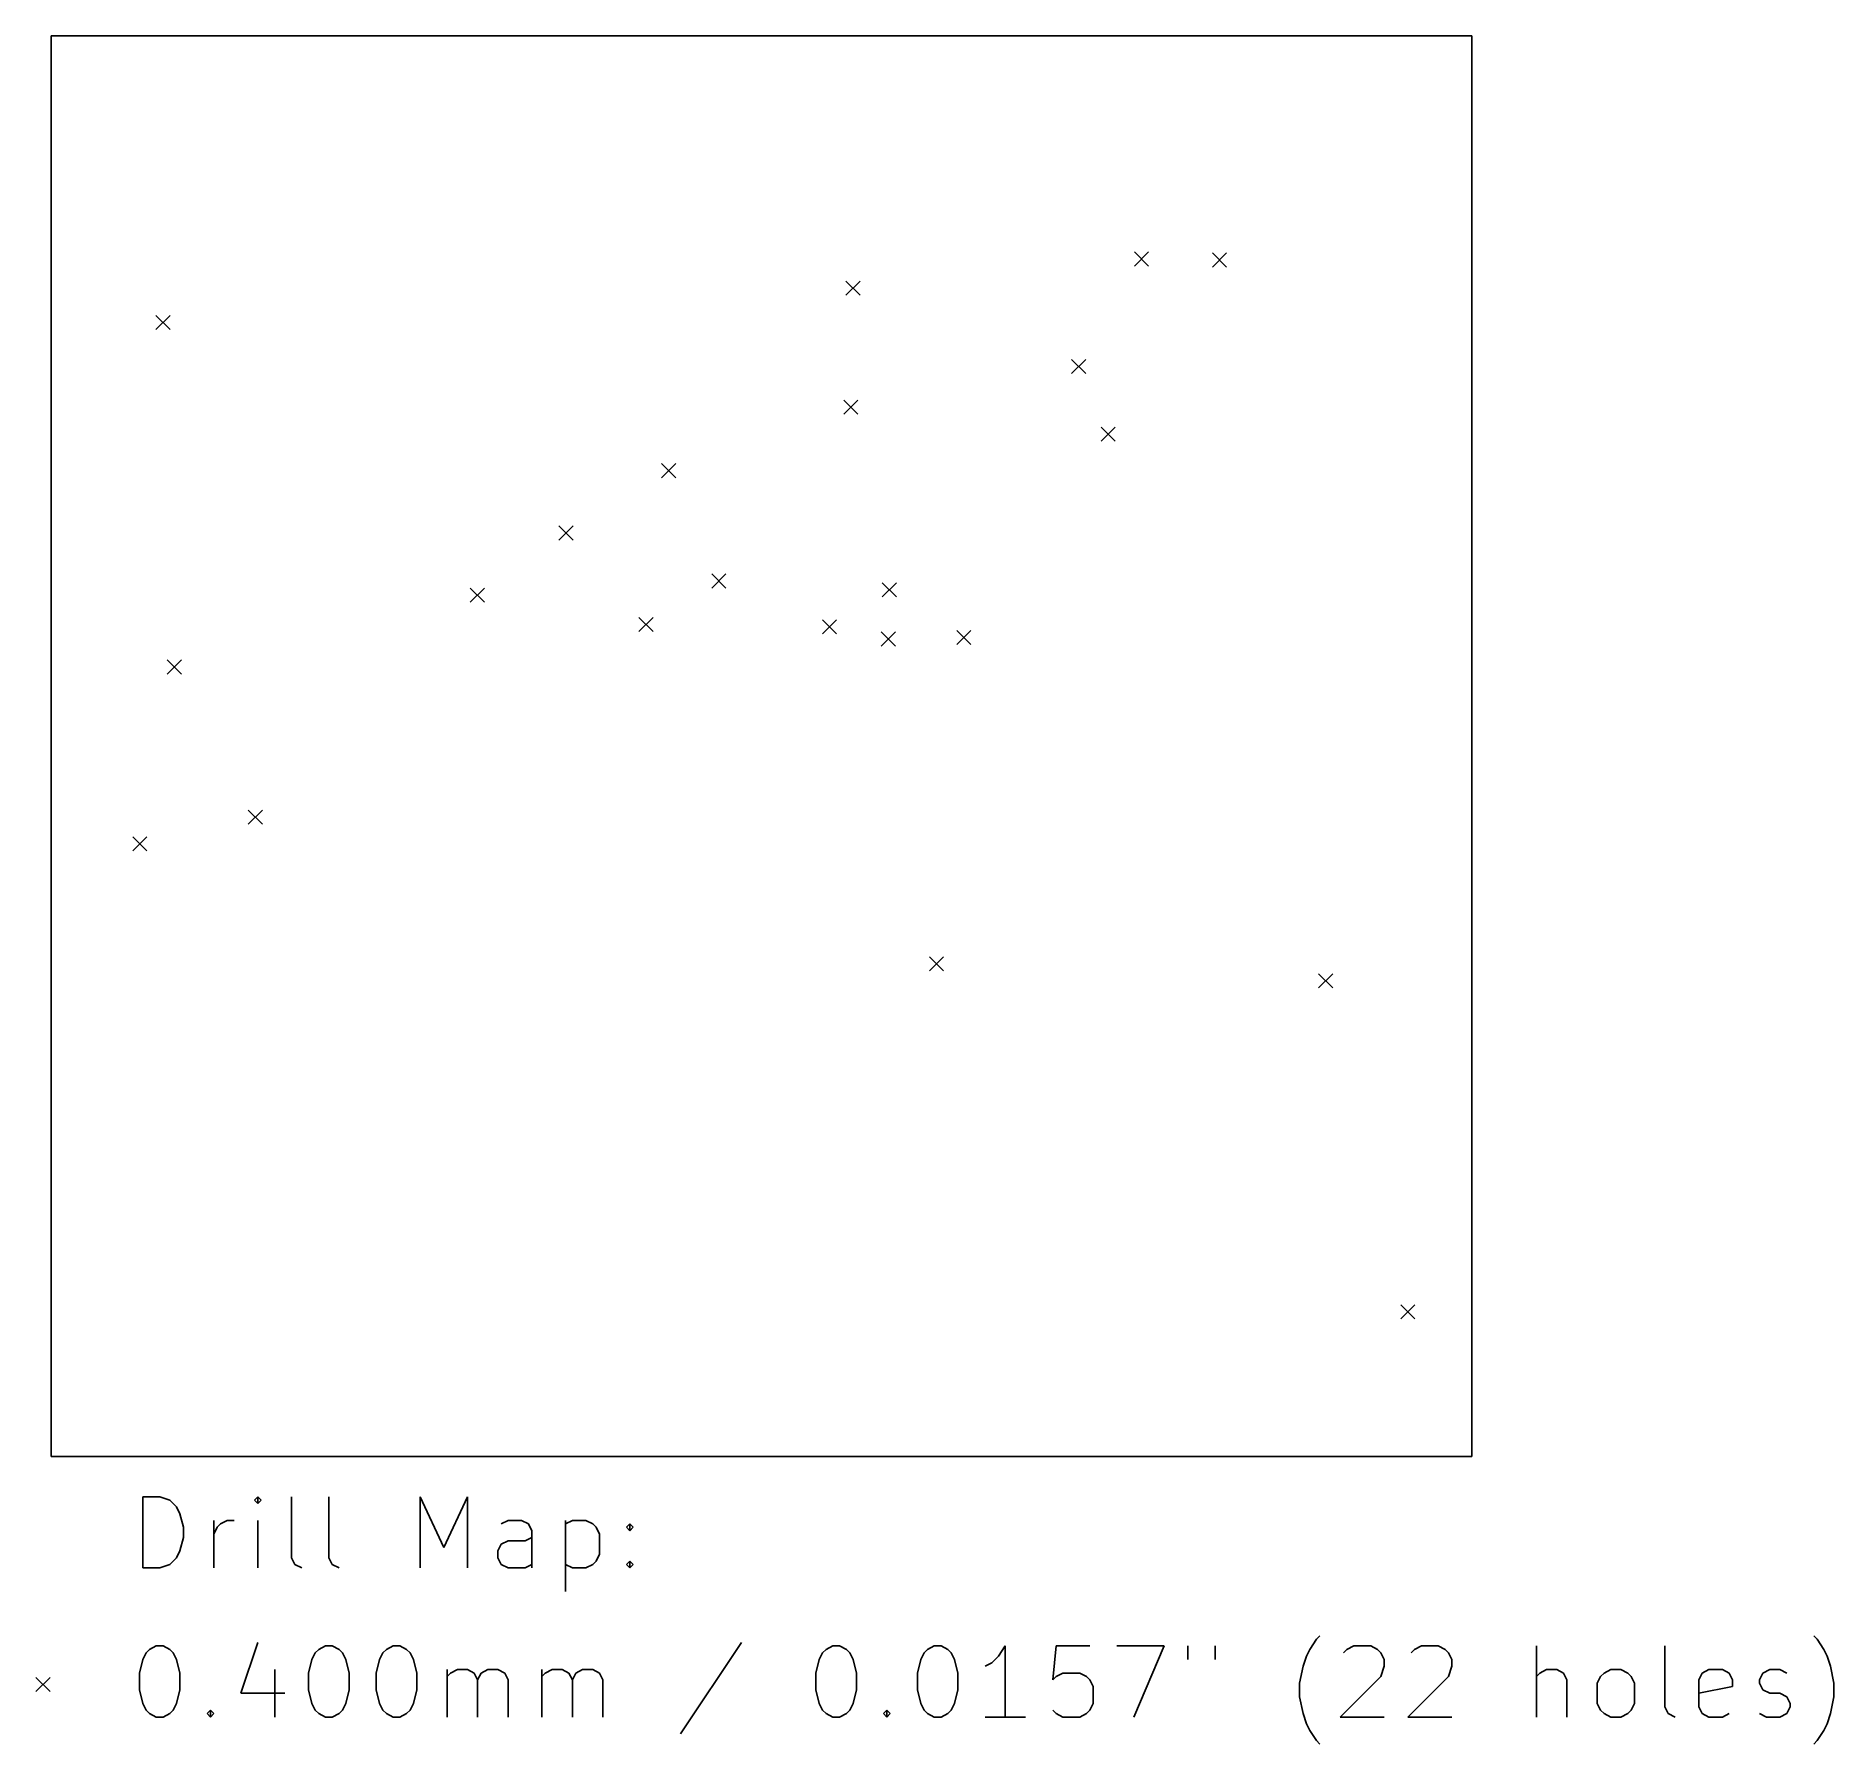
# Model space of a CAD drawing. Extents: x -0.02 to 1.98, y -0.32 to 1.57.
import ezdxf

# ---------------------------------------------------------------- set-up
doc = ezdxf.new("R2010")
doc.units = 0
doc.header["$MEASUREMENT"] = 0
doc.layers.add('BLACK', color=7, linetype='CONTINUOUS')

msp = doc.modelspace()

# ---------------------------------------------------------------- linework, layer by layer
at = {"layer": 'BLACK', "linetype": 'CONTINUOUS'}
for p, q in [((0, 1.5748), (1.5748, 1.5748)), ((0, 0), (0, 1.5748)), ((1.5748, 1.5748), (1.5748, 0)), ((1.201, 1.3353), (1.2167, 1.3195)), ((1.2167, 1.3353), (1.201, 1.3195)), ((1.2873, 1.3342), (1.3031, 1.3184)), ((1.3031, 1.3342), (1.2873, 1.3184)), ((0.8811, 1.3031), (0.8969, 1.2874)), ((0.8969, 1.3031), (0.8811, 1.2874)), ((0.1161, 1.265), (0.1319, 1.2492)), ((0.1319, 1.265), (0.1161, 1.2492)), ((1.1311, 1.2161), (1.1469, 1.2004)), ((1.1469, 1.2161), (1.1311, 1.2004)), ((0.8787, 1.1711), (0.8944, 1.1554)), ((0.8944, 1.1711), (0.8787, 1.1554)), ((1.164, 1.1411), (1.1797, 1.1254)), ((1.1797, 1.1411), (1.164, 1.1254)), ((0.6768, 1.1008), (0.6925, 1.085)), ((0.6925, 1.1008), (0.6768, 1.085)), ((0.563, 1.0315), (0.5787, 1.0157)), ((0.5787, 1.0315), (0.563, 1.0157)), ((0.7323, 0.9783), (0.748, 0.9626)), ((0.748, 0.9783), (0.7323, 0.9626)), ((0.4646, 0.9626), (0.4803, 0.9469)), ((0.4803, 0.9626), (0.4646, 0.9469)), ((0.9213, 0.9685), (0.937, 0.9528)), ((0.937, 0.9685), (0.9213, 0.9528)), ((0.6516, 0.9301), (0.6673, 0.9144)), ((0.6673, 0.9301), (0.6516, 0.9144)), ((0.8551, 0.9276), (0.8708, 0.9118)), ((0.8708, 0.9276), (0.8551, 0.9118)), ((0.9202, 0.9141), (0.9359, 0.8983)), ((0.9359, 0.9141), (0.9202, 0.8983)), ((1.0039, 0.9157), (1.0196, 0.9)), ((1.0196, 0.9157), (1.0039, 0.9)), ((0.1287, 0.8831), (0.1445, 0.8673)), ((0.1445, 0.8831), (0.1287, 0.8673)), ((0.2185, 0.7165), (0.2343, 0.7008)), ((0.2343, 0.7165), (0.2185, 0.7008)), ((0.0906, 0.687), (0.1063, 0.6713)), ((0.1063, 0.687), (0.0906, 0.6713)), ((0.9736, 0.5539), (0.9894, 0.5382)), ((0.9894, 0.5539), (0.9736, 0.5382)), ((1.4051, 0.535), (1.4209, 0.5193)), ((1.4209, 0.535), (1.4051, 0.5193)), ((1.4961, 0.1681), (1.5118, 0.1524)), ((1.5118, 0.1681), (1.4961, 0.1524)), ((1.5748, 0), (0, 0)), ((0.1017, -0.1236), (0.1017, -0.0449)), ((0.1017, -0.0449), (0.1204, -0.0449)), ((0.1204, -0.0449), (0.1317, -0.0486)), ((0.1317, -0.0486), (0.1392, -0.0561)), ((0.1392, -0.0561), (0.1429, -0.0636)), ((0.2292, -0.0449), (0.2254, -0.0486)), ((0.2254, -0.0486), (0.2292, -0.0524)), ((0.2329, -0.0486), (0.2292, -0.0449)), ((0.2292, -0.0449), (0.2292, -0.0524)), ((0.2292, -0.0524), (0.2329, -0.0486)), ((0.2667, -0.1124), (0.2667, -0.0449)), ((0.3079, -0.1124), (0.3079, -0.0449)), ((0.4091, -0.1236), (0.4091, -0.0449)), ((0.4091, -0.0449), (0.4354, -0.1011)), ((0.4354, -0.1011), (0.4616, -0.0449)), ((0.4616, -0.0449), (0.4616, -0.1236)), ((0.1429, -0.0636), (0.1467, -0.0786)), ((0.1467, -0.0786), (0.1467, -0.0899)), ((0.1804, -0.1236), (0.1804, -0.0711)), ((0.1804, -0.0861), (0.1842, -0.0786)), ((0.1842, -0.0786), (0.1879, -0.0749)), ((0.1879, -0.0749), (0.1954, -0.0711)), ((0.1954, -0.0711), (0.2029, -0.0711)), ((0.2292, -0.1236), (0.2292, -0.0711)), ((0.5066, -0.0711), (0.4991, -0.0749)), ((0.5216, -0.0711), (0.5066, -0.0711)), ((0.5291, -0.0749), (0.5216, -0.0711)), ((0.5329, -0.0824), (0.5291, -0.0749)), ((0.5704, -0.0711), (0.5704, -0.1499)), ((0.5704, -0.0749), (0.5779, -0.0711)), ((0.5779, -0.0711), (0.5929, -0.0711)), ((0.5929, -0.0711), (0.6004, -0.0749)), ((0.6004, -0.0749), (0.6041, -0.0786)), ((0.6041, -0.0786), (0.6079, -0.0861)), ((0.6379, -0.0786), (0.6416, -0.0749)), ((0.6416, -0.0824), (0.6379, -0.0786)), ((0.6416, -0.0749), (0.6454, -0.0786)), ((0.6416, -0.0749), (0.6416, -0.0824)), ((0.6454, -0.0786), (0.6416, -0.0824)), ((0.1467, -0.0899), (0.1429, -0.1049)), ((0.4954, -0.1049), (0.4991, -0.0974)), ((0.4991, -0.0974), (0.5066, -0.0936)), ((0.5066, -0.0936), (0.5254, -0.0936)), ((0.5254, -0.0936), (0.5329, -0.0899)), ((0.5329, -0.1236), (0.5329, -0.0824)), ((0.6079, -0.0861), (0.6079, -0.1086)), ((0.1392, -0.1124), (0.1317, -0.1199)), ((0.1429, -0.1049), (0.1392, -0.1124)), ((0.2704, -0.1199), (0.2667, -0.1124)), ((0.3117, -0.1199), (0.3079, -0.1124)), ((0.4954, -0.1124), (0.4954, -0.1049)), ((0.4991, -0.1199), (0.4954, -0.1124)), ((0.6041, -0.1161), (0.6004, -0.1199)), ((0.6079, -0.1086), (0.6041, -0.1161)), ((0.6379, -0.1199), (0.6416, -0.1161)), ((0.6416, -0.1161), (0.6454, -0.1199)), ((0.6416, -0.1161), (0.6416, -0.1236)), ((0.1204, -0.1236), (0.1017, -0.1236)), ((0.1317, -0.1199), (0.1204, -0.1236)), ((0.2779, -0.1236), (0.2704, -0.1199)), ((0.3192, -0.1236), (0.3117, -0.1199)), ((0.5066, -0.1236), (0.4991, -0.1199)), ((0.5254, -0.1236), (0.5066, -0.1236)), ((0.5329, -0.1199), (0.5254, -0.1236)), ((0.5779, -0.1236), (0.5704, -0.1199)), ((0.5929, -0.1236), (0.5779, -0.1236)), ((0.6004, -0.1199), (0.5929, -0.1236)), ((0.6416, -0.1236), (0.6379, -0.1199)), ((0.6454, -0.1199), (0.6416, -0.1236)), ((1.4028, -0.2027), (1.4065, -0.199)), ((1.9577, -0.2027), (1.954, -0.199)), ((0.1017, -0.2252), (0.1054, -0.2177)), ((0.1054, -0.2177), (0.1092, -0.214)), ((0.1092, -0.214), (0.1167, -0.2102)), ((0.1167, -0.2102), (0.1242, -0.2102)), ((0.1242, -0.2102), (0.1317, -0.214)), ((0.1317, -0.214), (0.1354, -0.2177)), ((0.1354, -0.2177), (0.1392, -0.2252)), ((0.2292, -0.2065), (0.2104, -0.2627)), ((0.2892, -0.2252), (0.2929, -0.2177)), ((0.2929, -0.2177), (0.2967, -0.214)), ((0.2967, -0.214), (0.3042, -0.2102)), ((0.3042, -0.2102), (0.3117, -0.2102)), ((0.3117, -0.2102), (0.3192, -0.214)), ((0.3192, -0.214), (0.3229, -0.2177)), ((0.3229, -0.2177), (0.3267, -0.2252)), ((0.3642, -0.2252), (0.3679, -0.2177)), ((0.3679, -0.2177), (0.3717, -0.214)), ((0.3717, -0.214), (0.3791, -0.2102)), ((0.3791, -0.2102), (0.3866, -0.2102)), ((0.3866, -0.2102), (0.3941, -0.214)), ((0.3941, -0.214), (0.3979, -0.2177)), ((0.3979, -0.2177), (0.4016, -0.2252)), ((0.7654, -0.2065), (0.6979, -0.3077)), ((0.8516, -0.2252), (0.8553, -0.2177)), ((0.8553, -0.2177), (0.8591, -0.214)), ((0.8591, -0.214), (0.8666, -0.2102)), ((0.8666, -0.2102), (0.8741, -0.2102)), ((0.8741, -0.2102), (0.8816, -0.214)), ((0.8816, -0.214), (0.8853, -0.2177)), ((0.8853, -0.2177), (0.8891, -0.2252)), ((0.9641, -0.2252), (0.9678, -0.2177)), ((0.9678, -0.2177), (0.9716, -0.214)), ((0.9716, -0.214), (0.9791, -0.2102)), ((0.9791, -0.2102), (0.9866, -0.2102)), ((0.9866, -0.2102), (0.9941, -0.214)), ((0.9941, -0.214), (0.9978, -0.2177)), ((0.9978, -0.2177), (1.0016, -0.2252)), ((1.0578, -0.2102), (1.0503, -0.2215)), ((1.0578, -0.289), (1.0578, -0.2102)), ((1.1141, -0.2102), (1.1103, -0.2477)), ((1.1516, -0.2102), (1.1141, -0.2102)), ((1.1815, -0.2102), (1.234, -0.2102)), ((1.234, -0.2102), (1.2003, -0.289)), ((1.2603, -0.2102), (1.2603, -0.2252)), ((1.2903, -0.2102), (1.2903, -0.2252)), ((1.3915, -0.2215), (1.3953, -0.214)), ((1.3953, -0.214), (1.4028, -0.2027)), ((1.4328, -0.2177), (1.4365, -0.214)), ((1.4365, -0.214), (1.444, -0.2102)), ((1.444, -0.2102), (1.4628, -0.2102)), ((1.4628, -0.2102), (1.4703, -0.214)), ((1.4703, -0.214), (1.474, -0.2177)), ((1.474, -0.2177), (1.4778, -0.2252)), ((1.5078, -0.2177), (1.5115, -0.214)), ((1.5115, -0.214), (1.519, -0.2102)), ((1.519, -0.2102), (1.5378, -0.2102)), ((1.5378, -0.2102), (1.5453, -0.214)), ((1.5453, -0.214), (1.549, -0.2177)), ((1.549, -0.2177), (1.5528, -0.2252)), ((1.6465, -0.289), (1.6465, -0.2102)), ((1.789, -0.2777), (1.789, -0.2102)), ((1.9652, -0.214), (1.9577, -0.2027)), ((1.969, -0.2215), (1.9652, -0.214)), ((0.0979, -0.2402), (0.1017, -0.2252)), ((0.1392, -0.2252), (0.1429, -0.2402)), ((0.2479, -0.2365), (0.2479, -0.289)), ((0.2854, -0.2402), (0.2892, -0.2252)), ((0.3267, -0.2252), (0.3304, -0.2402)), ((0.3604, -0.2402), (0.3642, -0.2252)), ((0.4016, -0.2252), (0.4054, -0.2402)), ((0.4391, -0.289), (0.4391, -0.2365)), ((0.4429, -0.2402), (0.4504, -0.2365)), ((0.4504, -0.2365), (0.4616, -0.2365)), ((0.4616, -0.2365), (0.4691, -0.2402)), ((0.4766, -0.2402), (0.4841, -0.2365)), ((0.4841, -0.2365), (0.4954, -0.2365)), ((0.4954, -0.2365), (0.5029, -0.2402)), ((0.5441, -0.289), (0.5441, -0.2365)), ((0.5479, -0.2402), (0.5554, -0.2365)), ((0.5554, -0.2365), (0.5666, -0.2365)), ((0.5666, -0.2365), (0.5741, -0.2402)), ((0.5816, -0.2402), (0.5891, -0.2365)), ((0.5891, -0.2365), (0.6004, -0.2365)), ((0.6004, -0.2365), (0.6079, -0.2402)), ((0.8478, -0.2402), (0.8516, -0.2252)), ((0.8891, -0.2252), (0.8928, -0.2402)), ((0.9603, -0.2402), (0.9641, -0.2252)), ((1.0016, -0.2252), (1.0053, -0.2402)), ((1.0428, -0.229), (1.0353, -0.2327)), ((1.0503, -0.2215), (1.0428, -0.229)), ((1.384, -0.2515), (1.3878, -0.2327)), ((1.3878, -0.2327), (1.3915, -0.2215)), ((1.4778, -0.2327), (1.474, -0.244)), ((1.4778, -0.2252), (1.4778, -0.2327)), ((1.5528, -0.2327), (1.549, -0.244)), ((1.5528, -0.2252), (1.5528, -0.2327)), ((1.6577, -0.2365), (1.6502, -0.2402)), ((1.669, -0.2365), (1.6577, -0.2365)), ((1.6765, -0.2402), (1.669, -0.2365)), ((1.7215, -0.2402), (1.729, -0.2365)), ((1.729, -0.2365), (1.7402, -0.2365)), ((1.7402, -0.2365), (1.7477, -0.2402)), ((1.8302, -0.2402), (1.8377, -0.2365)), ((1.8377, -0.2365), (1.8527, -0.2365)), ((1.8527, -0.2365), (1.8602, -0.2402)), ((1.8977, -0.2402), (1.9052, -0.2365)), ((1.9052, -0.2365), (1.9165, -0.2365)), ((1.9165, -0.2365), (1.924, -0.2402)), ((1.9727, -0.2327), (1.969, -0.2215)), ((1.9764, -0.2515), (1.9727, -0.2327)), ((-0.0167, -0.2451), (-0.001, -0.2608)), ((-0.001, -0.2451), (-0.0167, -0.2608)), ((0.0979, -0.259), (0.0979, -0.2402)), ((0.1017, -0.274), (0.0979, -0.259)), ((0.1429, -0.259), (0.1392, -0.274)), ((0.1429, -0.2402), (0.1429, -0.259)), ((0.2854, -0.259), (0.2854, -0.2402)), ((0.2892, -0.274), (0.2854, -0.259)), ((0.3304, -0.259), (0.3267, -0.274)), ((0.3304, -0.2402), (0.3304, -0.259)), ((0.3604, -0.259), (0.3604, -0.2402)), ((0.3642, -0.274), (0.3604, -0.259)), ((0.4054, -0.259), (0.4016, -0.274)), ((0.4054, -0.2402), (0.4054, -0.259)), ((0.4391, -0.244), (0.4429, -0.2402)), ((0.4691, -0.2402), (0.4729, -0.2477)), ((0.4729, -0.2477), (0.4766, -0.2402)), ((0.4729, -0.2477), (0.4729, -0.289)), ((0.5029, -0.2402), (0.5066, -0.2477)), ((0.5066, -0.2477), (0.5066, -0.289)), ((0.5441, -0.244), (0.5479, -0.2402)), ((0.5741, -0.2402), (0.5779, -0.2477)), ((0.5779, -0.2477), (0.5816, -0.2402)), ((0.5779, -0.2477), (0.5779, -0.289)), ((0.6079, -0.2402), (0.6116, -0.2477)), ((0.6116, -0.2477), (0.6116, -0.289)), ((0.8478, -0.259), (0.8478, -0.2402)), ((0.8516, -0.274), (0.8478, -0.259)), ((0.8928, -0.259), (0.8891, -0.274)), ((0.8928, -0.2402), (0.8928, -0.259)), ((0.9603, -0.259), (0.9603, -0.2402)), ((0.9641, -0.274), (0.9603, -0.259)), ((1.0053, -0.259), (1.0016, -0.274)), ((1.0053, -0.2402), (1.0053, -0.259)), ((1.1103, -0.2477), (1.1141, -0.244)), ((1.1141, -0.244), (1.1216, -0.2402)), ((1.1216, -0.2402), (1.1403, -0.2402)), ((1.1403, -0.2402), (1.1478, -0.244)), ((1.1478, -0.244), (1.1516, -0.2477)), ((1.1516, -0.2477), (1.1553, -0.2552)), ((1.1553, -0.2552), (1.1553, -0.274)), ((1.384, -0.2665), (1.384, -0.2515)), ((1.474, -0.244), (1.429, -0.289)), ((1.549, -0.244), (1.504, -0.289)), ((1.6502, -0.2402), (1.6465, -0.244)), ((1.6802, -0.2477), (1.6765, -0.2402)), ((1.6802, -0.289), (1.6802, -0.2477)), ((1.714, -0.2515), (1.7177, -0.244)), ((1.714, -0.274), (1.714, -0.2515)), ((1.7177, -0.244), (1.7215, -0.2402)), ((1.7477, -0.2402), (1.7515, -0.244)), ((1.7515, -0.244), (1.7552, -0.2515)), ((1.7552, -0.2515), (1.7552, -0.274)), ((1.8265, -0.2477), (1.8302, -0.2402)), ((1.8265, -0.2777), (1.8265, -0.2477)), ((1.864, -0.2552), (1.8265, -0.2627)), ((1.8602, -0.2402), (1.864, -0.2477)), ((1.864, -0.2477), (1.864, -0.2552)), ((1.894, -0.2477), (1.8977, -0.2402)), ((1.894, -0.2515), (1.894, -0.2477)), ((1.8977, -0.259), (1.894, -0.2515)), ((1.9052, -0.2627), (1.8977, -0.259)), ((1.9764, -0.2665), (1.9764, -0.2515)), ((0.1054, -0.2815), (0.1017, -0.274)), ((0.1392, -0.274), (0.1354, -0.2815)), ((0.2104, -0.2627), (0.2592, -0.2627)), ((0.2929, -0.2815), (0.2892, -0.274)), ((0.3267, -0.274), (0.3229, -0.2815)), ((0.3679, -0.2815), (0.3642, -0.274)), ((0.4016, -0.274), (0.3979, -0.2815)), ((0.8553, -0.2815), (0.8516, -0.274)), ((0.8891, -0.274), (0.8853, -0.2815)), ((0.9678, -0.2815), (0.9641, -0.274)), ((1.0016, -0.274), (0.9978, -0.2815)), ((1.1553, -0.274), (1.1516, -0.2815)), ((1.3878, -0.2852), (1.384, -0.2665)), ((1.7177, -0.2815), (1.714, -0.274)), ((1.7552, -0.274), (1.7515, -0.2815)), ((1.7927, -0.2852), (1.789, -0.2777)), ((1.8302, -0.2852), (1.8265, -0.2777)), ((1.9165, -0.2627), (1.9052, -0.2627)), ((1.924, -0.2665), (1.9165, -0.2627)), ((1.9277, -0.274), (1.924, -0.2665)), ((1.924, -0.2852), (1.9277, -0.2777)), ((1.9277, -0.2777), (1.9277, -0.274)), ((1.9727, -0.2852), (1.9764, -0.2665)), ((0.1092, -0.2852), (0.1054, -0.2815)), ((0.1167, -0.289), (0.1092, -0.2852)), ((0.1242, -0.289), (0.1167, -0.289)), ((0.1317, -0.2852), (0.1242, -0.289)), ((0.1354, -0.2815), (0.1317, -0.2852)), ((0.1729, -0.2852), (0.1767, -0.2815)), ((0.1767, -0.289), (0.1729, -0.2852)), ((0.1767, -0.2815), (0.1804, -0.2852)), ((0.1767, -0.2815), (0.1767, -0.289)), ((0.1804, -0.2852), (0.1767, -0.289)), ((0.2967, -0.2852), (0.2929, -0.2815)), ((0.3042, -0.289), (0.2967, -0.2852)), ((0.3117, -0.289), (0.3042, -0.289)), ((0.3192, -0.2852), (0.3117, -0.289)), ((0.3229, -0.2815), (0.3192, -0.2852)), ((0.3717, -0.2852), (0.3679, -0.2815)), ((0.3791, -0.289), (0.3717, -0.2852)), ((0.3866, -0.289), (0.3791, -0.289)), ((0.3941, -0.2852), (0.3866, -0.289)), ((0.3979, -0.2815), (0.3941, -0.2852)), ((0.8591, -0.2852), (0.8553, -0.2815)), ((0.8666, -0.289), (0.8591, -0.2852)), ((0.8741, -0.289), (0.8666, -0.289)), ((0.8816, -0.2852), (0.8741, -0.289)), ((0.8853, -0.2815), (0.8816, -0.2852)), ((0.9228, -0.2852), (0.9266, -0.2815)), ((0.9266, -0.289), (0.9228, -0.2852)), ((0.9266, -0.2815), (0.9303, -0.2852)), ((0.9266, -0.2815), (0.9266, -0.289)), ((0.9303, -0.2852), (0.9266, -0.289)), ((0.9716, -0.2852), (0.9678, -0.2815)), ((0.9791, -0.289), (0.9716, -0.2852)), ((0.9866, -0.289), (0.9791, -0.289)), ((0.9941, -0.2852), (0.9866, -0.289)), ((0.9978, -0.2815), (0.9941, -0.2852)), ((1.0803, -0.289), (1.0353, -0.289)), ((1.1141, -0.2852), (1.1103, -0.2815)), ((1.1216, -0.289), (1.1141, -0.2852)), ((1.1403, -0.289), (1.1216, -0.289)), ((1.1478, -0.2852), (1.1403, -0.289)), ((1.1516, -0.2815), (1.1478, -0.2852)), ((1.3915, -0.2965), (1.3878, -0.2852)), ((1.3953, -0.304), (1.3915, -0.2965)), ((1.429, -0.289), (1.4778, -0.289)), ((1.504, -0.289), (1.5528, -0.289)), ((1.7215, -0.2852), (1.7177, -0.2815)), ((1.729, -0.289), (1.7215, -0.2852)), ((1.7402, -0.289), (1.729, -0.289)), ((1.7477, -0.2852), (1.7402, -0.289)), ((1.7515, -0.2815), (1.7477, -0.2852)), ((1.8002, -0.289), (1.7927, -0.2852)), ((1.8377, -0.289), (1.8302, -0.2852)), ((1.8527, -0.289), (1.8377, -0.289)), ((1.8602, -0.2852), (1.8527, -0.289)), ((1.894, -0.2852), (1.9015, -0.289)), ((1.9015, -0.289), (1.9165, -0.289)), ((1.9165, -0.289), (1.924, -0.2852)), ((1.9652, -0.304), (1.969, -0.2965)), ((1.969, -0.2965), (1.9727, -0.2852)), ((1.4028, -0.3152), (1.3953, -0.304)), ((1.4065, -0.319), (1.4028, -0.3152)), ((1.954, -0.319), (1.9577, -0.3152)), ((1.9577, -0.3152), (1.9652, -0.304))]:
    msp.add_line(p, q, dxfattribs=at)

doc.saveas('drawing.dxf')
